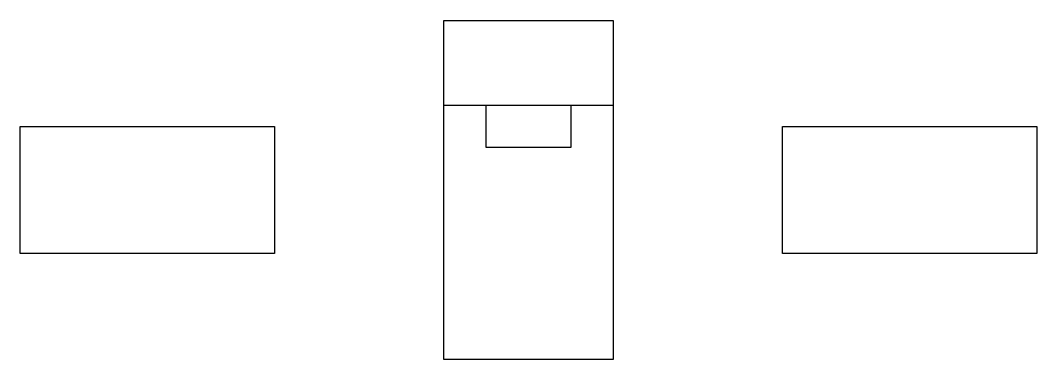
# Model space of a CAD drawing. Extents: x -6 to 6, y -2 to 2.
import ezdxf

# ---------------------------------------------------------------- set-up
doc = ezdxf.new("R2010")
doc.units = 0
doc.header["$MEASUREMENT"] = 0
doc.layers.get('0').update_dxf_attribs({"linetype": 'CONTINUOUS'})

msp = doc.modelspace()

# ---------------------------------------------------------------- linework, layer by layer
for p, q in [((-1, 1), (1, 1)), ((-0.5, 0.5), (-0.5, 1)), ((0.5, 1), (0.5, 0.5)), ((0.5, 0.5), (-0.5, 0.5))]:
    msp.add_line(p, q)
for points in [[(-1, -2), (-1, 2), (1, 2), (1, -2)], [(-6, -0.75), (-6, 0.75), (-3, 0.75), (-3, -0.75)], [(3, -0.75), (3, 0.75), (6, 0.75), (6, -0.75)]]:
    msp.add_lwpolyline(points, close=True)

doc.saveas('drawing.dxf')
